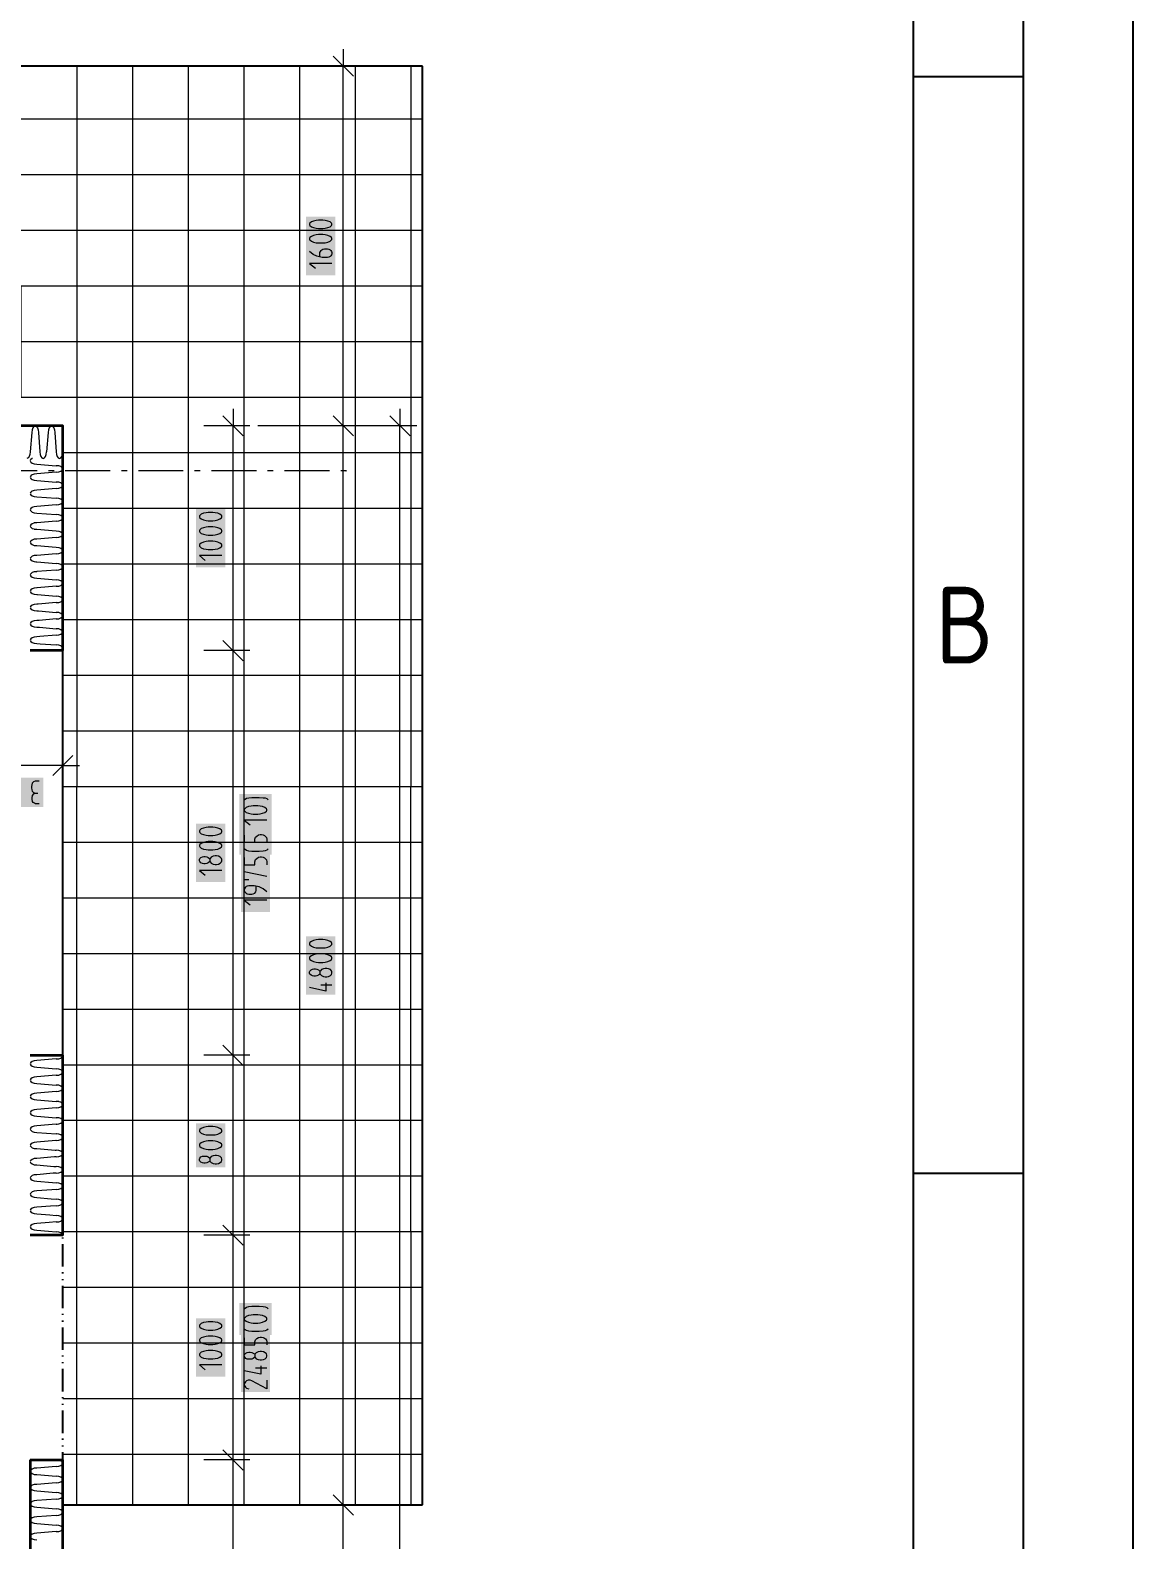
# Model space of a CAD drawing. Header units: millimetres. Extents: x 0 to 594, y 0 to 420.
# Drawn here: x 543.7 to 594, y 293.3 to 362.1 of the extents above; entities that cross this region are included whole.
import ezdxf

# ---------------------------------------------------------------- set-up
doc = ezdxf.new("R2010")
doc.units = ezdxf.units.MM
doc.header["$LTSCALE"] = 8
for name, color, linetype in [('035', 5, 'Continuous'), ('07', 7, 'Continuous'), ('PDF_Koty delkove', 7, 'Continuous'), ('PDF_Obecne 0.25', 7, 'Continuous'), ('PDF_Osy hlavni', 7, 'Continuous'), ('PDF_Srafy', 7, 'Continuous'), ('PDF_Steny obvodove nosne', 7, 'Continuous'), ('PDF_Steny sendvic', 7, 'Continuous'), ('PDF_Zatepleni', 7, 'Continuous')]:
    doc.layers.add(name, color=color, linetype=linetype)
doc.styles.add('ISO Proportional', font='isocp.shx')

# ---------------------------------------------------------------- blocks, each defined once
blk = doc.blocks.new('IEC_border_a2')
at = {"layer": '035'}
for p, q in [((584, 10), (584, 410)), ((588.983, 360), (584, 360)), ((588.983, 310), (584, 310))]:
    blk.add_line(p, q, dxfattribs=at)
blk.add_lwpolyline([(0, 420), (594, 420), (594, 0), (0, 0)], close=True, dxfattribs=at)
at = {"layer": '07'}
blk.add_lwpolyline([(5, 415), (589, 415), (589, 5), (5, 5)], close=True, dxfattribs=at)
at = {"layer": '035', "style": 'ISO Proportional'}
blk.add_text('B', height=3.5, dxfattribs=at).set_placement((585, 333.254))

msp = doc.modelspace()

# ---------------------------------------------------------------- hatches: boundary and pattern name
at = {"layer": 'PDF_Zatepleni', "transparency": 33554559}
msp.add_hatch(color=256, dxfattribs=at).paths.add_polyline_path([(544.922, 311.779), (544.899, 311.802), (544.922, 311.825), (544.932, 311.816), (544.929, 311.786), (544.945, 311.802), (544.932, 311.816), (544.929, 311.786)])

# ---------------------------------------------------------------- linework, layer by layer
at = {"layer": 'PDF_Koty delkove', "lineweight": 18}
for points in [[(558.004, 361.256), (558.004, 360.488), (554.11, 360.488)], [(558.466, 360.026), (557.543, 360.949)], [(558.773, 360.488), (558.004, 360.488), (557.236, 360.488)], [(558.004, 148.214), (558.004, 156.414), (558.004, 197.413), (558.004, 235.492), (558.004, 256.811), (558.004, 294.888), (558.004, 344.089), (558.004, 360.488)], [(557.081, 353.466), (556.876, 353.466), (556.774, 353.452), (556.655, 353.425), (556.552, 353.384), (556.483, 353.33), (556.467, 353.302), (556.467, 353.247), (556.483, 353.22), (556.552, 353.165), (556.655, 353.124), (556.774, 353.096), (556.876, 353.082), (557.081, 353.082), (557.183, 353.096), (557.303, 353.124), (557.406, 353.165), (557.475, 353.22)], [(557.475, 353.22), (557.492, 353.247), (557.492, 353.302), (557.475, 353.33), (557.406, 353.384), (557.303, 353.425), (557.183, 353.452), (557.081, 353.466)], [(557.492, 351.933), (557.475, 351.878), (557.44, 351.837), (557.406, 351.81), (557.355, 351.782), (557.286, 351.768), (557.047, 351.768), (556.808, 351.823), (556.637, 351.905), (556.467, 352.043)], [(556.945, 351.796), (556.945, 351.988), (556.962, 352.043), (556.996, 352.084), (557.031, 352.111), (557.081, 352.138), (557.15, 352.152), (557.286, 352.152), (557.355, 352.138), (557.406, 352.111), (557.44, 352.084), (557.475, 352.043), (557.492, 351.988), (557.492, 351.933)], [(557.492, 351.495), (556.467, 351.495), (556.74, 351.276)], [(552.982, 344.858), (552.982, 344.089), (551.65, 344.089)], [(560.592, 344.858), (560.592, 344.089), (558.439, 344.089)], [(553.443, 343.628), (552.521, 344.551)], [(558.466, 343.628), (557.543, 344.551)], [(561.053, 343.628), (560.131, 344.551)], [(553.751, 344.089), (552.982, 344.089), (552.213, 344.089)], [(552.982, 148.214), (552.982, 153.798), (552.982, 154.296), (552.982, 158.464), (552.982, 158.724), (552.982, 159.063), (552.982, 167.363), (552.982, 167.408), (552.982, 168.714), (552.982, 176.913), (552.982, 184.448), (552.982, 184.955), (552.982, 189.215), (552.982, 189.881), (552.982, 195.363), (552.982, 235.492), (552.982, 249.124), (552.982, 256.811), (552.982, 296.94), (552.982, 307.19), (552.982, 315.39), (552.982, 333.84), (552.982, 344.089)], [(558.004, 344.089), (557.646, 344.089), (554.11, 344.089)], [(558.773, 344.089), (558.004, 344.089), (557.236, 344.089)], [(561.361, 344.089), (560.592, 344.089), (559.823, 344.089)], [(560.592, 148.214), (560.592, 344.089)], [(552.059, 339.485), (551.854, 339.485), (551.752, 339.471), (551.632, 339.444), (551.53, 339.403), (551.461, 339.349), (551.445, 339.321), (551.445, 339.266), (551.461, 339.239), (551.53, 339.184), (551.632, 339.143), (551.752, 339.115), (551.854, 339.101), (552.059, 339.101), (552.161, 339.115), (552.281, 339.143), (552.383, 339.184), (552.452, 339.239), (552.47, 339.266), (552.47, 339.321), (552.452, 339.349), (552.383, 339.403)], [(552.383, 339.403), (552.281, 339.444), (552.161, 339.471), (552.059, 339.485)], [(552.47, 338.171), (551.445, 338.171), (551.717, 337.952)], [(552.982, 333.84), (552.623, 333.84), (551.65, 333.84)], [(553.751, 333.84), (552.982, 333.84), (552.213, 333.84)], [(553.443, 333.378), (552.521, 334.301)], [(545.681, 329.065), (544.758, 328.142)], [(545.22, 329.372), (545.22, 328.604), (545.22, 327.835)], [(545.22, 328.604), (541.427, 328.604), (538.053, 328.604), (499.608, 328.604), (496.84, 328.604), (455.328, 328.604), (452.56, 328.604), (412.176, 328.604), (410.023, 328.604)], [(545.22, 328.604), (545.988, 328.604)], [(544.144, 327.886), (543.953, 327.886), (543.885, 327.851), (543.83, 327.8), (543.802, 327.715), (543.789, 327.646), (543.789, 327.578), (543.802, 327.492), (543.83, 327.425), (543.885, 327.374), (543.98, 327.339)], [(544.144, 326.861), (543.98, 326.861), (543.925, 326.877), (543.871, 326.912), (543.843, 326.964), (543.816, 327.065), (543.816, 327.134), (543.843, 327.236), (543.898, 327.305), (543.98, 327.339), (544.089, 327.339)], [(553.495, 327.039), (553.528, 327.067), (553.597, 327.108), (553.699, 327.135), (553.836, 327.149), (554.177, 327.149), (554.348, 327.135)], [(554.348, 327.135), (554.451, 327.122), (554.52, 327.094), (554.587, 327.039)], [(552.059, 325.792), (551.854, 325.792), (551.752, 325.778), (551.632, 325.751), (551.53, 325.71), (551.461, 325.656), (551.445, 325.628), (551.445, 325.574), (551.461, 325.546), (551.53, 325.491), (551.632, 325.45), (551.752, 325.422), (551.854, 325.409), (552.059, 325.409), (552.161, 325.422), (552.281, 325.45), (552.383, 325.491), (552.452, 325.546), (552.47, 325.574), (552.47, 325.628)], [(552.47, 325.628), (552.452, 325.656), (552.383, 325.71), (552.281, 325.751), (552.161, 325.778), (552.059, 325.792)], [(554.52, 326.11), (553.495, 326.11), (553.767, 325.892)], [(553.495, 325.427), (553.495, 325.099), (553.972, 325.099), (553.972, 325.236), (554.007, 325.331), (554.058, 325.386), (554.143, 325.44), (554.211, 325.454), (554.28, 325.454), (554.348, 325.44), (554.416, 325.413), (554.467, 325.372), (554.502, 325.318), (554.52, 325.236), (554.52, 325.099)], [(551.922, 324.232), (551.905, 324.204), (551.854, 324.163), (551.786, 324.136), (551.717, 324.122), (551.649, 324.122), (551.581, 324.136), (551.512, 324.163), (551.461, 324.218), (551.445, 324.26), (551.445, 324.314), (551.461, 324.355), (551.512, 324.41)], [(551.512, 324.41), (551.581, 324.437), (551.649, 324.451), (551.717, 324.451), (551.786, 324.437), (551.854, 324.41), (551.905, 324.369), (551.922, 324.342)], [(553.836, 324.688), (553.699, 324.702), (553.597, 324.73), (553.528, 324.771), (553.495, 324.798)], [(553.495, 324.405), (553.495, 324.077), (553.972, 324.077), (553.972, 324.214), (554.007, 324.309), (554.058, 324.364), (554.143, 324.418), (554.211, 324.432), (554.28, 324.432), (554.348, 324.418), (554.416, 324.391), (554.467, 324.35), (554.502, 324.296), (554.52, 324.214), (554.52, 324.077)], [(554.587, 324.798), (554.52, 324.743), (554.451, 324.716), (554.348, 324.702), (554.177, 324.688), (553.836, 324.688)], [(552.47, 323.821), (551.445, 323.821), (551.717, 323.602)], [(553.699, 323.393), (553.495, 323.393), (553.495, 323.776), (554.52, 323.558)], [(554.52, 322.847), (554.348, 322.984), (554.177, 323.066), (553.938, 323.12), (553.699, 323.12), (553.631, 323.106), (553.58, 323.079), (553.546, 323.052), (553.511, 323.011), (553.495, 322.956), (553.495, 322.902), (553.511, 322.847), (553.546, 322.806), (553.58, 322.779), (553.631, 322.751), (553.699, 322.737), (553.836, 322.737), (553.904, 322.751), (553.972, 322.779), (554.023, 322.847), (554.041, 322.902), (554.041, 323.093)], [(554.52, 322.464), (553.495, 322.464), (553.767, 322.246)], [(557.081, 320.009), (556.876, 320.009), (556.774, 319.995), (556.655, 319.968), (556.552, 319.927), (556.483, 319.873), (556.467, 319.845), (556.467, 319.791), (556.483, 319.763), (556.552, 319.708), (556.655, 319.667), (556.774, 319.639), (556.876, 319.625), (557.081, 319.625)], [(557.081, 319.625), (557.183, 319.639), (557.303, 319.667), (557.406, 319.708), (557.475, 319.763), (557.492, 319.791), (557.492, 319.845), (557.475, 319.873), (557.406, 319.927), (557.303, 319.968), (557.183, 319.995), (557.081, 320.009)], [(556.945, 319.106), (556.927, 319.078), (556.876, 319.037), (556.808, 319.01), (556.74, 318.996), (556.671, 318.996), (556.603, 319.01), (556.535, 319.037), (556.483, 319.092), (556.467, 319.133), (556.467, 319.188), (556.483, 319.229), (556.535, 319.284), (556.603, 319.311), (556.671, 319.325), (556.74, 319.325), (556.808, 319.311), (556.876, 319.284), (556.927, 319.243), (556.945, 319.216)], [(557.218, 318.695), (557.218, 318.311), (556.467, 318.476)], [(557.098, 319.338), (557.013, 319.298), (556.962, 319.243), (556.945, 319.216), (556.945, 319.106), (556.962, 319.078), (557.013, 319.023), (557.098, 318.982), (557.183, 318.968), (557.252, 318.968), (557.337, 318.982), (557.423, 319.023), (557.475, 319.078), (557.492, 319.133), (557.492, 319.188), (557.475, 319.243), (557.423, 319.298), (557.337, 319.338), (557.252, 319.352)], [(557.252, 319.352), (557.183, 319.352), (557.098, 319.338)], [(557.492, 318.586), (556.979, 318.586)], [(552.982, 315.39), (552.623, 315.39), (551.65, 315.39)], [(553.751, 315.39), (552.982, 315.39), (552.213, 315.39)], [(553.443, 314.928), (552.521, 315.851)], [(552.059, 312.139), (551.854, 312.139), (551.752, 312.125), (551.632, 312.098), (551.53, 312.057), (551.461, 312.002), (551.445, 311.974), (551.445, 311.92), (551.461, 311.892)], [(551.461, 311.892), (551.53, 311.838), (551.632, 311.797), (551.752, 311.769), (551.854, 311.755), (552.059, 311.755), (552.161, 311.769), (552.281, 311.797), (552.383, 311.838), (552.452, 311.892), (552.47, 311.92), (552.47, 311.974), (552.452, 312.002), (552.383, 312.057), (552.281, 312.098), (552.161, 312.125), (552.059, 312.139)], [(551.905, 310.551), (551.854, 310.51), (551.786, 310.483), (551.717, 310.469), (551.649, 310.469), (551.581, 310.483), (551.512, 310.51), (551.461, 310.565), (551.445, 310.606), (551.445, 310.66), (551.461, 310.701), (551.512, 310.756), (551.581, 310.784), (551.649, 310.797), (551.717, 310.797), (551.786, 310.784), (551.854, 310.756), (551.905, 310.715), (551.922, 310.688)], [(551.922, 310.578), (551.905, 310.551)], [(552.982, 307.19), (552.623, 307.19), (551.65, 307.19)], [(553.751, 307.19), (552.982, 307.19), (552.213, 307.19)], [(553.443, 306.729), (552.521, 307.651)], [(553.495, 303.833), (553.528, 303.861), (553.597, 303.902), (553.699, 303.929), (553.836, 303.943), (554.177, 303.943), (554.348, 303.929), (554.451, 303.916), (554.52, 303.888), (554.587, 303.833)], [(554.108, 303.56), (553.904, 303.56), (553.802, 303.546), (553.682, 303.519), (553.58, 303.478), (553.511, 303.424), (553.495, 303.396), (553.495, 303.342), (553.511, 303.314), (553.58, 303.26), (553.682, 303.219), (553.802, 303.191), (553.904, 303.177), (554.108, 303.177), (554.211, 303.191), (554.331, 303.219), (554.433, 303.26), (554.502, 303.314), (554.52, 303.342), (554.52, 303.396), (554.502, 303.424), (554.433, 303.478), (554.331, 303.519), (554.211, 303.546), (554.108, 303.56)], [(552.059, 303.242), (551.854, 303.242), (551.752, 303.228), (551.632, 303.201), (551.53, 303.16), (551.461, 303.106), (551.445, 303.078)], [(551.445, 303.078), (551.445, 303.024), (551.461, 302.996), (551.53, 302.942), (551.632, 302.901), (551.752, 302.873), (551.854, 302.859), (552.059, 302.859), (552.161, 302.873), (552.281, 302.901), (552.383, 302.942), (552.452, 302.996), (552.47, 303.024), (552.47, 303.078), (552.452, 303.106), (552.383, 303.16), (552.281, 303.201), (552.161, 303.228), (552.059, 303.242)], [(554.587, 302.904), (554.52, 302.849), (554.451, 302.822), (554.348, 302.808), (554.177, 302.794), (553.836, 302.794), (553.699, 302.808), (553.597, 302.836), (553.528, 302.877), (553.495, 302.904)], [(553.495, 302.511), (553.495, 302.183), (553.972, 302.183), (553.972, 302.32), (554.007, 302.415), (554.058, 302.47), (554.143, 302.524), (554.211, 302.538), (554.28, 302.538), (554.348, 302.524), (554.416, 302.497), (554.467, 302.456), (554.502, 302.402), (554.52, 302.32), (554.52, 302.183)], [(551.53, 301.846), (551.461, 301.792), (551.445, 301.764), (551.445, 301.71), (551.461, 301.682), (551.53, 301.628), (551.632, 301.587), (551.752, 301.559), (551.854, 301.545), (552.059, 301.545), (552.161, 301.559), (552.281, 301.587), (552.383, 301.628), (552.452, 301.682), (552.47, 301.71), (552.47, 301.764), (552.452, 301.792), (552.383, 301.846), (552.281, 301.887), (552.161, 301.914), (552.059, 301.928)], [(552.059, 301.928), (551.854, 301.928), (551.752, 301.914), (551.632, 301.887), (551.53, 301.846)], [(553.972, 301.636), (553.955, 301.609), (553.904, 301.568), (553.836, 301.541), (553.767, 301.527), (553.699, 301.527), (553.631, 301.541), (553.562, 301.568), (553.511, 301.623), (553.495, 301.664), (553.495, 301.718), (553.511, 301.759), (553.562, 301.814), (553.631, 301.841), (553.699, 301.855), (553.767, 301.855), (553.836, 301.841), (553.904, 301.814), (553.955, 301.773), (553.972, 301.746)], [(554.28, 301.882), (554.211, 301.882), (554.126, 301.868), (554.041, 301.828), (553.99, 301.773), (553.972, 301.746), (553.972, 301.636), (553.99, 301.609), (554.041, 301.554), (554.126, 301.513), (554.211, 301.499), (554.28, 301.499), (554.365, 301.513), (554.451, 301.554), (554.502, 301.609), (554.52, 301.664), (554.52, 301.718)], [(554.52, 301.718), (554.502, 301.773), (554.451, 301.828), (554.365, 301.868), (554.28, 301.882)], [(552.47, 301.271), (551.445, 301.271), (551.717, 301.053)], [(554.246, 301.226), (554.246, 300.843), (553.495, 301.008)], [(554.52, 301.117), (554.007, 301.117)], [(554.52, 300.57), (554.52, 300.187), (553.836, 300.543), (553.767, 300.57), (553.665, 300.57), (553.597, 300.543), (553.546, 300.502), (553.511, 300.461), (553.495, 300.406), (553.495, 300.352), (553.511, 300.297), (553.546, 300.256), (553.597, 300.215), (553.699, 300.187)], [(553.443, 296.479), (552.521, 297.401)], [(552.982, 296.94), (552.623, 296.94), (551.65, 296.94)], [(553.751, 296.94), (552.982, 296.94), (552.213, 296.94)], [(558.466, 294.426), (557.543, 295.349)], [(558.004, 294.888), (557.646, 294.888), (554.11, 294.888)], [(558.773, 294.888), (558.004, 294.888), (557.236, 294.888)]]:
    msp.add_lwpolyline(points, dxfattribs=at)
for points in [[(557.081, 352.809), (556.876, 352.809), (556.774, 352.795), (556.655, 352.768), (556.552, 352.727), (556.483, 352.673), (556.467, 352.645), (556.467, 352.59), (556.483, 352.563), (556.552, 352.508), (556.655, 352.467), (556.774, 352.439), (556.876, 352.425), (557.081, 352.425), (557.183, 352.439), (557.303, 352.467), (557.406, 352.508), (557.475, 352.563), (557.492, 352.59), (557.492, 352.645), (557.475, 352.673), (557.406, 352.727), (557.303, 352.768), (557.183, 352.795)], [(552.059, 340.142), (551.854, 340.142), (551.752, 340.128), (551.632, 340.101), (551.53, 340.06), (551.461, 340.006), (551.445, 339.978), (551.445, 339.923), (551.461, 339.896), (551.53, 339.841), (551.632, 339.8), (551.752, 339.772), (551.854, 339.758), (552.059, 339.758), (552.161, 339.772), (552.281, 339.8), (552.383, 339.841), (552.452, 339.896), (552.47, 339.923), (552.47, 339.978), (552.452, 340.006), (552.383, 340.06), (552.281, 340.101), (552.161, 340.128)], [(552.059, 338.828), (551.854, 338.828), (551.752, 338.814), (551.632, 338.787), (551.53, 338.746), (551.461, 338.692), (551.445, 338.664), (551.445, 338.609), (551.461, 338.581), (551.53, 338.527), (551.632, 338.486), (551.752, 338.458), (551.854, 338.444), (552.059, 338.444), (552.161, 338.458), (552.281, 338.486), (552.383, 338.527), (552.452, 338.581), (552.47, 338.609), (552.47, 338.664), (552.452, 338.692), (552.383, 338.746), (552.281, 338.787), (552.161, 338.814)], [(554.108, 326.766), (553.904, 326.766), (553.802, 326.752), (553.682, 326.725), (553.58, 326.684), (553.511, 326.63), (553.495, 326.602), (553.495, 326.548), (553.511, 326.52), (553.58, 326.466), (553.682, 326.425), (553.802, 326.397), (553.904, 326.383), (554.108, 326.383), (554.211, 326.397), (554.331, 326.425), (554.433, 326.466), (554.502, 326.52), (554.52, 326.548), (554.52, 326.602), (554.502, 326.63), (554.433, 326.684), (554.331, 326.725), (554.211, 326.752)], [(552.059, 325.135), (551.854, 325.135), (551.752, 325.121), (551.632, 325.094), (551.53, 325.053), (551.461, 324.999), (551.445, 324.971), (551.445, 324.917), (551.461, 324.889), (551.53, 324.834), (551.632, 324.793), (551.752, 324.765), (551.854, 324.751), (552.059, 324.751), (552.161, 324.765), (552.281, 324.793), (552.383, 324.834), (552.452, 324.889), (552.47, 324.917), (552.47, 324.971), (552.452, 324.999), (552.383, 325.053), (552.281, 325.094), (552.161, 325.121)], [(552.23, 324.478), (552.161, 324.478), (552.076, 324.464), (551.991, 324.424), (551.94, 324.369), (551.922, 324.342), (551.922, 324.232), (551.94, 324.204), (551.991, 324.149), (552.076, 324.108), (552.161, 324.094), (552.23, 324.094), (552.315, 324.108), (552.401, 324.149), (552.452, 324.204), (552.47, 324.26), (552.47, 324.314), (552.452, 324.369), (552.401, 324.424), (552.315, 324.464)], [(557.081, 320.666), (556.876, 320.666), (556.774, 320.652), (556.655, 320.625), (556.552, 320.584), (556.483, 320.53), (556.467, 320.502), (556.467, 320.448), (556.483, 320.42), (556.552, 320.365), (556.655, 320.324), (556.774, 320.296), (556.876, 320.282), (557.081, 320.282), (557.183, 320.296), (557.303, 320.324), (557.406, 320.365), (557.475, 320.42), (557.492, 320.448), (557.492, 320.502), (557.475, 320.53), (557.406, 320.584), (557.303, 320.625), (557.183, 320.652)], [(552.059, 311.482), (551.854, 311.482), (551.752, 311.468), (551.632, 311.441), (551.53, 311.4), (551.461, 311.345), (551.445, 311.317), (551.445, 311.263), (551.461, 311.235), (551.53, 311.181), (551.632, 311.14), (551.752, 311.112), (551.854, 311.098), (552.059, 311.098), (552.161, 311.112), (552.281, 311.14), (552.383, 311.181), (552.452, 311.235), (552.47, 311.263), (552.47, 311.317), (552.452, 311.345), (552.383, 311.4), (552.281, 311.441), (552.161, 311.468)], [(552.23, 310.825), (552.161, 310.825), (552.076, 310.811), (551.991, 310.77), (551.94, 310.715), (551.922, 310.688), (551.922, 310.578), (551.94, 310.551), (551.991, 310.496), (552.076, 310.455), (552.161, 310.441), (552.23, 310.441), (552.315, 310.455), (552.401, 310.496), (552.452, 310.551), (552.47, 310.606), (552.47, 310.66), (552.452, 310.715), (552.401, 310.77), (552.315, 310.811)], [(552.059, 302.585), (551.854, 302.585), (551.752, 302.571), (551.632, 302.544), (551.53, 302.503), (551.461, 302.449), (551.445, 302.421), (551.445, 302.367), (551.461, 302.339), (551.53, 302.285), (551.632, 302.244), (551.752, 302.216), (551.854, 302.202), (552.059, 302.202), (552.161, 302.216), (552.281, 302.244), (552.383, 302.285), (552.452, 302.339), (552.47, 302.367), (552.47, 302.421), (552.452, 302.449), (552.383, 302.503), (552.281, 302.544), (552.161, 302.571)]]:
    msp.add_lwpolyline(points, close=True, dxfattribs=at)
at = {"layer": 'PDF_Koty delkove', "color": 7, "lineweight": 18, "true_color": 0xffffff, "transparency": 33554559}
for points in [[(557.646, 350.958), (557.646, 353.619), (556.313, 350.958), (556.313, 353.619)], [(552.623, 337.634), (552.623, 340.295), (551.291, 337.634), (551.291, 340.295)], [(544.326, 328.04), (542.321, 328.04), (544.326, 326.707), (542.321, 326.707)], [(554.742, 324.534), (554.742, 327.302), (553.272, 324.534), (553.272, 327.302)], [(552.623, 323.284), (552.623, 325.946), (551.291, 323.284), (551.291, 325.946)], [(554.673, 321.927), (554.673, 324.586), (553.341, 321.927), (553.341, 324.586)], [(557.646, 318.158), (557.646, 320.82), (556.313, 318.158), (556.313, 320.82)], [(552.623, 310.287), (552.623, 312.292), (551.291, 310.287), (551.291, 312.292)], [(554.742, 302.641), (554.742, 304.096), (553.272, 302.641), (553.272, 304.096)], [(552.623, 300.734), (552.623, 303.396), (551.291, 300.734), (551.291, 303.396)], [(554.673, 300.034), (554.673, 302.692), (553.341, 300.034), (553.341, 302.692)]]:
    msp.add_solid(points, dxfattribs=at)
at = {"layer": 'PDF_Obecne 0.25', "lineweight": 25}
for points in [[(561.619, 360.488), (509.345, 360.488)], [(561.619, 294.888), (561.619, 360.488)], [(545.22, 294.888), (561.619, 294.888)]]:
    msp.add_lwpolyline(points, dxfattribs=at)
at = {"layer": 'PDF_Osy hlavni', "lineweight": 18}
for points in [[(544.052, 342.039), (542.002, 342.039)], [(544.821, 342.039), (544.564, 342.039)], [(547.383, 342.039), (545.333, 342.039)], [(548.152, 342.039), (547.896, 342.039)], [(550.714, 342.039), (548.664, 342.039)], [(551.483, 342.039), (551.227, 342.039)], [(554.045, 342.039), (551.995, 342.039)], [(554.814, 342.039), (554.558, 342.039)], [(557.377, 342.039), (555.327, 342.039)], [(558.133, 342.039), (557.889, 342.039)]]:
    msp.add_lwpolyline(points, dxfattribs=at)
at = {"layer": 'PDF_Osy hlavni', "lineweight": 18, "transparency": 33554559}
msp.add_solid([(558.179, 342.039), (558.133, 341.993), (558.133, 342.086), (558.087, 342.039)], dxfattribs=at)
at = {"layer": 'PDF_Srafy', "lineweight": 9}
for points in [[(561.619, 358.07), (561.082, 358.07), (556.008, 358.07), (550.935, 358.07), (545.861, 358.07), (540.788, 358.07), (535.714, 358.07), (535.714, 360.489)], [(545.861, 360.488), (545.861, 358.07), (545.861, 352.996), (545.861, 347.923)], [(548.398, 360.488), (548.398, 355.533), (548.398, 350.46), (548.398, 345.386)], [(550.935, 360.488), (550.935, 358.07), (550.935, 352.996), (550.935, 347.923), (550.935, 342.85), (550.935, 337.776)], [(553.471, 360.488), (553.471, 355.533), (553.471, 350.46), (553.471, 345.386), (553.471, 340.313), (553.471, 335.239)], [(556.008, 360.488), (556.008, 358.07), (556.008, 352.996), (556.008, 347.923), (556.008, 342.85), (556.008, 337.776), (556.008, 332.703)], [(558.545, 360.488), (558.545, 355.533), (558.545, 350.46), (558.545, 345.386), (558.545, 340.313), (558.545, 335.239), (558.545, 330.166)], [(561.082, 360.488), (561.082, 358.07), (561.082, 352.996), (561.082, 347.923), (561.082, 342.85), (561.082, 337.776), (561.082, 332.703), (561.082, 327.629)], [(561.619, 355.533), (558.545, 355.533), (553.471, 355.533), (548.398, 355.533), (543.325, 355.533), (538.251, 355.533)], [(561.619, 352.996), (561.082, 352.996), (556.008, 352.996), (550.935, 352.996), (545.861, 352.996), (540.788, 352.996), (535.714, 352.996), (530.641, 352.996), (525.568, 352.996), (520.494, 352.996), (515.421, 352.996), (510.347, 352.996), (509.345, 352.996)], [(561.619, 350.46), (558.545, 350.46), (553.471, 350.46), (548.398, 350.46), (543.325, 350.46), (538.251, 350.46)], [(561.619, 345.386), (558.545, 345.386), (553.471, 345.386), (548.398, 345.386), (543.325, 345.386), (543.325, 350.46)], [(561.619, 347.923), (561.082, 347.923), (556.008, 347.923), (550.935, 347.923), (545.861, 347.923), (540.788, 347.923)], [(545.861, 347.923), (545.861, 342.85), (545.861, 337.776), (545.861, 332.703), (545.861, 327.629)], [(548.398, 345.386), (548.398, 340.313), (548.398, 335.239), (548.398, 330.166), (548.398, 325.093), (548.398, 320.019), (548.398, 314.946), (548.398, 309.872), (548.398, 304.799), (548.398, 299.725), (548.398, 294.888)], [(561.619, 342.85), (561.082, 342.85), (556.008, 342.85), (550.935, 342.85), (545.861, 342.85), (545.22, 342.85)], [(561.619, 340.313), (558.545, 340.313), (553.471, 340.313), (548.398, 340.313), (545.22, 340.313)], [(550.935, 337.776), (545.861, 337.776), (545.22, 337.776)], [(561.619, 337.776), (561.082, 337.776), (556.008, 337.776), (550.935, 337.776)], [(550.935, 337.776), (550.935, 332.703), (550.935, 327.629), (550.935, 322.556)], [(553.471, 335.239), (548.398, 335.239), (545.22, 335.239)], [(561.619, 335.239), (558.545, 335.239), (553.471, 335.239), (553.471, 330.166), (553.471, 325.093), (553.471, 320.019), (553.471, 314.946), (553.471, 309.872), (553.471, 304.799), (553.471, 299.725), (553.471, 294.888)], [(556.008, 332.703), (550.935, 332.703), (545.861, 332.703), (545.22, 332.703)], [(561.619, 332.703), (561.082, 332.703), (556.008, 332.703), (556.008, 327.629), (556.008, 322.556), (556.008, 317.482)], [(558.545, 330.166), (553.471, 330.166), (548.398, 330.166), (545.22, 330.166)], [(561.619, 330.166), (558.545, 330.166), (558.545, 325.093), (558.545, 320.019), (558.545, 314.946)], [(545.861, 294.888), (545.861, 297.189), (545.861, 302.262), (545.861, 307.335), (545.861, 312.409), (545.861, 317.482), (545.861, 322.556), (545.861, 327.629), (545.22, 327.629)], [(561.619, 327.629), (561.082, 327.629), (556.008, 327.629), (550.935, 327.629), (545.861, 327.629)], [(561.619, 307.335), (561.082, 307.335), (561.082, 312.409), (561.082, 317.482), (561.082, 322.556), (561.082, 327.629)], [(561.619, 325.093), (558.545, 325.093), (553.471, 325.093), (548.398, 325.093), (545.22, 325.093)], [(550.935, 322.556), (545.861, 322.556), (545.22, 322.556)], [(561.619, 322.556), (561.082, 322.556), (556.008, 322.556), (550.935, 322.556)], [(550.935, 322.556), (550.935, 317.482), (550.935, 312.409), (550.935, 307.335), (550.935, 302.262), (550.935, 297.189), (550.935, 294.888)], [(553.471, 320.019), (548.398, 320.019), (545.22, 320.019)], [(561.619, 320.019), (558.545, 320.019), (553.471, 320.019)], [(556.008, 317.482), (550.935, 317.482), (545.861, 317.482), (545.22, 317.482)], [(561.619, 317.482), (561.082, 317.482), (556.008, 317.482), (556.008, 312.409), (556.008, 307.335), (556.008, 302.262), (556.008, 297.189), (556.008, 294.888)], [(558.545, 314.946), (553.471, 314.946), (548.398, 314.946), (545.22, 314.946)], [(561.619, 314.946), (558.545, 314.946)], [(558.545, 314.946), (558.545, 309.872), (558.545, 304.799), (558.545, 299.725), (558.545, 294.888)], [(561.619, 312.409), (561.082, 312.409), (556.008, 312.409), (550.935, 312.409), (545.861, 312.409), (545.22, 312.409)], [(558.545, 309.872), (553.471, 309.872), (548.398, 309.872), (545.22, 309.872)], [(561.619, 309.872), (558.545, 309.872)], [(545.861, 307.335), (545.22, 307.335)], [(561.082, 307.335), (556.008, 307.335), (550.935, 307.335), (545.861, 307.335)], [(561.082, 307.335), (561.082, 302.262), (561.082, 297.189), (561.082, 294.888)], [(548.398, 304.799), (545.22, 304.799)], [(561.619, 304.799), (558.545, 304.799), (553.471, 304.799), (548.398, 304.799)], [(550.935, 302.262), (545.861, 302.262), (545.22, 302.262)], [(561.619, 302.262), (561.082, 302.262), (556.008, 302.262), (550.935, 302.262)], [(553.471, 299.725), (548.398, 299.725), (545.22, 299.725)], [(561.619, 299.725), (558.545, 299.725), (553.471, 299.725)], [(556.008, 297.189), (550.935, 297.189), (545.861, 297.189), (545.22, 297.189)], [(561.619, 297.189), (561.082, 297.189), (556.008, 297.189)]]:
    msp.add_lwpolyline(points, dxfattribs=at)
at = {"layer": 'PDF_Steny obvodove nosne', "lineweight": 25}
msp.add_lwpolyline([(545.22, 315.39), (545.22, 333.84)], dxfattribs=at)
at = {"layer": 'PDF_Steny sendvic', "lineweight": 25}
for points in [[(545.22, 307.034), (545.22, 307.085)], [(545.22, 305.752), (545.22, 306.777)], [(545.22, 305.445), (545.22, 305.496)], [(545.22, 305.137), (545.22, 305.189)], [(545.22, 303.856), (545.22, 304.881)], [(545.22, 303.549), (545.22, 303.6)], [(545.22, 303.241), (545.22, 303.292)], [(545.22, 301.96), (545.22, 302.985)], [(545.22, 301.652), (545.22, 301.704)], [(545.22, 301.345), (545.22, 301.396)], [(545.22, 300.064), (545.22, 301.089)], [(545.22, 299.756), (545.22, 299.807)], [(545.22, 299.449), (545.22, 299.5)], [(545.22, 298.167), (545.22, 299.192)], [(545.22, 297.86), (545.22, 297.911)], [(545.22, 297.552), (545.22, 297.604)], [(545.22, 296.94), (545.22, 297.296)]]:
    msp.add_lwpolyline(points, dxfattribs=at)
at = {"layer": 'PDF_Steny sendvic', "lineweight": 25, "transparency": 33554559}
for points in [[(545.22, 307.126), (545.156, 307.19), (545.284, 307.19), (545.22, 307.254)], [(545.22, 296.876), (545.156, 296.94), (545.284, 296.94), (545.22, 297.004)]]:
    msp.add_solid(points, dxfattribs=at)
at = {"layer": 'PDF_Zatepleni', "lineweight": 35}
for points in [[(545.22, 333.84), (545.22, 342.603), (545.22, 344.089), (541.478, 344.089)], [(545.22, 333.84), (543.733, 333.84)], [(543.733, 315.39), (545.22, 315.39)], [(545.22, 307.19), (545.22, 315.39)], [(545.22, 307.19), (543.733, 307.19)], [(543.733, 296.94), (543.733, 260.553), (543.733, 258.298), (542.913, 258.298), (542.913, 256.811), (544.4, 256.811), (545.22, 256.811), (545.22, 258.298), (545.22, 296.94)], [(543.733, 296.94), (545.22, 296.94)]]:
    msp.add_lwpolyline(points, dxfattribs=at)
at = {"layer": 'PDF_Zatepleni', "lineweight": 9}
for points in [[(543.941, 344.089), (543.899, 344.068), (543.851, 344.003), (543.818, 343.906), (543.807, 343.792), (543.733, 342.9), (543.722, 342.787), (543.69, 342.69), (543.642, 342.626), (543.585, 342.603)], [(543.807, 343.792), (543.807, 343.792)], [(543.972, 344.089), (544.013, 344.068), (544.062, 344.003), (544.094, 343.906), (544.106, 343.792), (544.179, 342.9), (544.191, 342.787), (544.223, 342.69), (544.271, 342.626), (544.328, 342.603)], [(544.55, 343.792), (544.477, 342.9)], [(544.684, 344.089), (544.642, 344.068), (544.594, 344.003), (544.561, 343.906), (544.55, 343.792)], [(544.55, 343.792), (544.55, 343.792)], [(544.715, 344.089), (544.757, 344.068), (544.805, 344.003), (544.837, 343.906), (544.849, 343.792), (544.922, 342.9), (544.934, 342.787), (544.966, 342.69), (545.014, 342.626), (545.071, 342.603)], [(544.328, 342.603), (544.385, 342.626), (544.433, 342.69), (544.465, 342.787), (544.477, 342.9)], [(545.071, 342.603), (545.128, 342.626), (545.176, 342.69), (545.208, 342.787), (545.22, 342.9)], [(543.833, 342.603), (543.819, 342.599), (543.755, 342.55), (543.738, 342.518), (543.734, 342.509)], [(543.734, 342.477), (543.741, 342.463), (543.755, 342.436), (543.819, 342.387), (543.916, 342.355), (544.031, 342.344)], [(544.031, 342.344), (544.922, 342.27)], [(544.031, 342.344), (544.031, 342.344)], [(545.22, 342.121), (545.197, 342.178), (545.133, 342.227), (545.036, 342.259), (544.922, 342.27)], [(544.922, 341.973), (545.036, 341.984), (545.133, 342.016), (545.197, 342.065), (545.22, 342.121)], [(544.031, 341.899), (543.916, 341.888), (543.819, 341.855), (543.776, 341.823), (543.755, 341.807), (543.734, 341.765)], [(543.734, 341.734), (543.755, 341.693), (543.784, 341.671), (543.819, 341.644), (543.916, 341.612), (544.031, 341.601)], [(544.922, 341.973), (544.031, 341.899)], [(544.031, 341.601), (544.922, 341.527)], [(544.031, 341.601), (544.031, 341.601)], [(545.22, 341.378), (545.197, 341.435), (545.133, 341.483), (545.036, 341.516), (544.922, 341.527)], [(544.031, 341.156), (543.916, 341.145), (543.819, 341.112), (543.815, 341.109), (543.755, 341.064), (543.734, 341.022)], [(543.734, 340.991), (543.755, 340.95), (543.819, 340.901), (543.826, 340.899), (543.916, 340.869), (544.031, 340.857)], [(544.922, 341.23), (544.031, 341.156)], [(544.031, 340.857), (544.922, 340.784)], [(544.031, 340.857), (544.031, 340.857)], [(544.922, 341.23), (545.036, 341.241), (545.133, 341.273), (545.197, 341.321), (545.22, 341.378)], [(545.22, 340.635), (545.197, 340.692), (545.133, 340.74), (545.036, 340.773), (544.922, 340.784)], [(544.031, 340.413), (543.916, 340.402), (543.855, 340.381), (543.819, 340.369), (543.755, 340.321), (543.734, 340.279)], [(543.734, 340.248), (543.755, 340.206), (543.819, 340.158), (543.868, 340.142), (543.916, 340.126), (544.031, 340.114)], [(544.922, 340.487), (544.031, 340.413)], [(544.031, 340.114), (544.922, 340.041)], [(544.031, 340.114), (544.031, 340.114)], [(544.922, 340.487), (545.036, 340.498), (545.133, 340.53), (545.197, 340.578), (545.22, 340.635)], [(545.22, 339.892), (545.197, 339.949), (545.133, 339.997), (545.036, 340.029), (544.922, 340.041)], [(544.031, 339.67), (543.916, 339.659), (543.895, 339.651), (543.819, 339.626), (543.755, 339.578), (543.734, 339.536)], [(543.734, 339.505), (543.755, 339.463), (543.819, 339.415), (543.909, 339.385), (543.916, 339.383), (544.031, 339.371), (544.922, 339.298), (545.036, 339.286), (545.133, 339.254), (545.197, 339.206), (545.22, 339.149)], [(544.922, 339.743), (544.031, 339.67)], [(544.031, 339.371), (544.031, 339.371)], [(544.922, 339.743), (545.036, 339.755), (545.133, 339.787), (545.197, 339.835), (545.22, 339.892)], [(544.031, 338.927), (543.935, 338.917), (543.916, 338.915), (543.819, 338.883), (543.755, 338.835), (543.734, 338.793)], [(543.734, 338.762), (543.755, 338.72), (543.819, 338.672), (543.916, 338.639), (543.95, 338.636), (544.031, 338.628), (544.922, 338.554), (545.036, 338.543), (545.133, 338.511), (545.197, 338.463), (545.22, 338.406)], [(544.922, 339), (544.031, 338.927)], [(544.922, 339), (545.036, 339.012), (545.133, 339.044), (545.197, 339.092), (545.22, 339.149)], [(544.031, 338.184), (543.975, 338.178), (543.916, 338.172), (543.819, 338.14), (543.755, 338.091), (543.734, 338.05)], [(543.734, 338.019), (543.755, 337.977), (543.819, 337.929), (543.916, 337.896), (543.991, 337.889)], [(544.031, 338.628), (544.031, 338.628)], [(544.922, 338.257), (544.031, 338.184)], [(544.922, 338.257), (545.036, 338.269), (545.133, 338.301), (545.197, 338.349), (545.22, 338.406)], [(544.031, 337.441), (544.015, 337.439), (543.916, 337.429), (543.819, 337.397), (543.755, 337.348), (543.734, 337.307)], [(543.734, 337.276), (543.755, 337.234), (543.819, 337.186), (543.916, 337.153), (544.031, 337.142)], [(543.991, 337.889), (544.031, 337.885)], [(544.031, 337.885), (544.922, 337.811)], [(544.031, 337.885), (544.031, 337.885)], [(544.922, 337.514), (544.031, 337.441)], [(545.22, 337.663), (545.197, 337.72), (545.133, 337.768), (545.036, 337.8), (544.922, 337.811)], [(544.922, 337.514), (545.036, 337.525), (545.133, 337.558), (545.197, 337.606), (545.22, 337.663)], [(544.031, 336.697), (543.916, 336.686), (543.819, 336.654), (543.755, 336.605), (543.734, 336.564)], [(544.031, 337.142), (544.032, 337.142), (544.922, 337.068)], [(544.031, 337.142), (544.031, 337.142)], [(544.922, 336.771), (544.056, 336.699), (544.031, 336.697)], [(545.22, 336.92), (545.197, 336.976), (545.133, 337.025), (545.036, 337.057), (544.922, 337.068)], [(544.922, 336.771), (545.036, 336.782), (545.133, 336.815), (545.197, 336.863), (545.22, 336.92)], [(543.734, 336.532), (543.755, 336.491), (543.819, 336.442), (543.916, 336.41), (544.031, 336.399)], [(543.819, 335.911), (543.755, 335.862), (543.734, 335.821)], [(544.031, 335.954), (543.916, 335.943), (543.819, 335.911)], [(544.031, 336.399), (544.072, 336.395), (544.922, 336.325)], [(544.031, 336.399), (544.031, 336.399)], [(544.922, 336.028), (544.096, 335.96), (544.031, 335.954)], [(545.22, 336.177), (545.197, 336.233), (545.133, 336.282), (545.036, 336.314), (544.922, 336.325)], [(544.922, 336.028), (545.036, 336.039), (545.133, 336.071), (545.197, 336.12), (545.22, 336.176)], [(543.734, 335.789), (543.755, 335.748), (543.819, 335.699), (543.916, 335.667), (544.031, 335.656)], [(544.031, 335.211), (543.916, 335.2), (543.819, 335.167), (543.755, 335.119), (543.734, 335.077)], [(544.031, 335.656), (544.113, 335.649), (544.922, 335.582)], [(544.031, 335.656), (544.031, 335.656)], [(544.922, 335.285), (544.137, 335.22), (544.031, 335.211)], [(545.22, 335.433), (545.197, 335.49), (545.133, 335.538), (545.036, 335.571), (544.922, 335.582)], [(544.922, 335.285), (545.036, 335.296), (545.133, 335.328), (545.197, 335.376), (545.22, 335.433)], [(543.734, 335.046), (543.755, 335.005), (543.819, 334.956), (543.916, 334.924), (544.031, 334.912)], [(544.031, 334.912), (544.154, 334.902), (544.922, 334.839)], [(544.031, 334.912), (544.031, 334.912)], [(544.922, 334.542), (544.177, 334.48), (544.031, 334.468)], [(545.197, 334.747), (545.133, 334.795), (545.036, 334.828), (544.922, 334.839)], [(544.922, 334.542), (545.036, 334.553), (545.133, 334.585), (545.197, 334.633), (545.22, 334.69)], [(545.22, 334.69), (545.197, 334.747)], [(544.031, 334.468), (543.916, 334.457), (543.819, 334.424), (543.755, 334.376), (543.734, 334.334)], [(543.734, 334.303), (543.755, 334.262), (543.819, 334.213), (543.916, 334.181), (544.031, 334.169)], [(544.031, 334.169), (544.195, 334.156), (544.922, 334.096)], [(544.031, 334.169), (544.031, 334.169)], [(545.22, 333.947), (545.197, 334.004), (545.133, 334.052), (545.036, 334.084), (544.922, 334.096)], [(545.125, 333.84), (545.133, 333.842), (545.197, 333.89), (545.22, 333.947)], [(544.922, 315.221), (545.036, 315.232), (545.133, 315.264), (545.197, 315.312)], [(545.197, 315.312), (545.218, 315.364), (545.22, 315.369)], [(545.22, 315.369), (545.218, 315.373), (545.211, 315.39)], [(544.922, 315.221), (544.031, 315.147), (543.916, 315.136), (543.819, 315.103), (543.755, 315.055), (543.734, 315.013)], [(543.734, 314.982), (543.755, 314.94), (543.819, 314.892), (543.916, 314.86), (544.031, 314.848)], [(544.031, 314.848), (544.922, 314.775)], [(544.031, 314.848), (544.031, 314.848)], [(545.22, 314.626), (545.197, 314.683), (545.165, 314.707), (545.133, 314.731), (545.036, 314.763), (544.922, 314.775)], [(544.922, 314.477), (545.036, 314.489), (545.133, 314.521), (545.151, 314.535), (545.197, 314.569), (545.22, 314.626)], [(544.031, 314.404), (543.916, 314.393), (543.819, 314.36), (543.755, 314.312), (543.734, 314.27)], [(543.734, 314.239), (543.755, 314.197), (543.819, 314.149), (543.916, 314.117), (544.031, 314.105)], [(544.922, 314.477), (544.031, 314.404)], [(544.031, 314.105), (544.922, 314.032)], [(544.031, 314.105), (544.031, 314.105)], [(545.22, 313.883), (545.197, 313.94), (545.133, 313.988), (545.107, 313.996), (545.036, 314.02), (544.922, 314.032)], [(544.922, 313.734), (545.036, 313.746), (545.089, 313.763), (545.133, 313.778), (545.197, 313.826), (545.22, 313.883)], [(544.031, 313.661), (543.916, 313.649), (543.819, 313.617), (543.755, 313.569), (543.734, 313.527)], [(543.734, 313.496), (543.755, 313.454), (543.819, 313.406), (543.916, 313.373), (544.031, 313.362)], [(544.922, 313.734), (544.031, 313.661)], [(544.031, 313.362), (544.922, 313.288)], [(544.031, 313.362), (544.031, 313.362)], [(545.22, 313.14), (545.197, 313.197), (545.133, 313.245), (545.049, 313.273), (545.036, 313.277), (544.922, 313.288)], [(544.031, 312.918), (543.916, 312.906), (543.819, 312.874), (543.755, 312.825), (543.734, 312.784)], [(543.734, 312.753), (543.755, 312.711), (543.819, 312.663), (543.916, 312.63), (544.031, 312.619)], [(544.922, 312.991), (544.031, 312.918)], [(544.031, 312.619), (544.922, 312.545)], [(544.031, 312.619), (544.031, 312.619)], [(544.922, 312.991), (545.027, 313.002), (545.036, 313.003), (545.133, 313.035), (545.197, 313.083), (545.22, 313.14)], [(545.22, 312.397), (545.197, 312.454), (545.133, 312.502), (545.036, 312.534), (544.99, 312.539), (544.922, 312.545)], [(544.922, 312.248), (544.031, 312.175), (543.916, 312.163), (543.819, 312.131), (543.755, 312.082), (543.734, 312.041)], [(543.734, 312.01), (543.755, 311.968), (543.819, 311.92), (543.916, 311.887), (544.031, 311.876)], [(544.031, 311.876), (544.922, 311.802)], [(544.031, 311.876), (544.031, 311.876)], [(544.922, 312.248), (544.967, 312.253), (545.036, 312.259), (545.133, 312.292), (545.197, 312.34), (545.22, 312.397)], [(545.22, 311.654), (545.197, 311.71), (545.133, 311.759), (545.036, 311.791), (544.931, 311.801), (544.922, 311.802)], [(544.922, 311.505), (544.907, 311.504), (544.031, 311.431), (543.916, 311.42), (543.819, 311.388), (543.755, 311.339), (543.734, 311.298)], [(543.734, 311.266), (543.755, 311.225), (543.819, 311.176), (543.916, 311.144), (544.031, 311.133)], [(544.031, 311.133), (544.871, 311.063), (544.922, 311.059)], [(544.031, 311.133), (544.031, 311.133)], [(544.031, 311.133), (544.031, 311.133)], [(544.922, 311.505), (545.036, 311.516), (545.133, 311.549), (545.197, 311.597), (545.22, 311.654)], [(544.922, 310.762), (544.846, 310.756), (544.031, 310.688), (543.916, 310.677), (543.819, 310.645), (543.755, 310.596), (543.734, 310.555)], [(543.734, 310.523), (543.755, 310.482), (543.819, 310.433), (543.916, 310.401), (544.031, 310.39)], [(545.22, 310.91), (545.197, 310.967), (545.133, 311.016), (545.036, 311.048), (544.922, 311.059)], [(544.922, 310.762), (545.036, 310.773), (545.133, 310.805), (545.197, 310.854), (545.22, 310.91)], [(544.922, 310.019), (544.786, 310.007), (544.031, 309.945), (543.916, 309.934), (543.819, 309.901), (543.755, 309.853), (543.734, 309.811)], [(543.734, 309.78), (543.755, 309.739), (543.819, 309.69), (543.916, 309.658), (544.031, 309.646)], [(544.031, 310.39), (544.812, 310.325), (544.922, 310.316)], [(544.031, 310.39), (544.031, 310.39)], [(545.22, 310.167), (545.197, 310.224), (545.133, 310.272), (545.036, 310.305), (544.922, 310.316)], [(544.922, 310.019), (545.036, 310.03), (545.133, 310.062), (545.197, 310.11), (545.22, 310.167)], [(544.922, 309.276), (544.726, 309.259), (544.031, 309.202), (543.916, 309.191), (543.819, 309.158), (543.755, 309.11), (543.734, 309.068)], [(544.031, 309.646), (544.752, 309.587), (544.922, 309.573)], [(544.031, 309.646), (544.031, 309.646)], [(545.22, 309.424), (545.197, 309.481), (545.133, 309.529), (545.036, 309.562), (544.922, 309.573)], [(544.922, 309.276), (545.036, 309.287), (545.133, 309.319), (545.197, 309.367), (545.22, 309.424)], [(543.734, 309.037), (543.755, 308.996), (543.819, 308.947), (543.916, 308.915), (544.031, 308.903)], [(544.922, 308.532), (544.666, 308.511), (544.031, 308.459), (543.916, 308.448), (543.819, 308.415), (543.755, 308.367), (543.734, 308.325)], [(544.031, 308.903), (544.693, 308.849), (544.922, 308.83)], [(544.031, 308.903), (544.031, 308.903)], [(545.22, 308.681), (545.197, 308.738), (545.133, 308.786), (545.036, 308.818), (544.922, 308.83)], [(544.922, 308.532), (545.036, 308.544), (545.133, 308.576), (545.197, 308.624), (545.22, 308.681)], [(543.734, 308.294), (543.755, 308.252), (543.819, 308.204), (543.916, 308.172), (544.031, 308.16)], [(544.922, 307.789), (544.605, 307.763), (544.031, 307.716), (543.916, 307.704), (543.819, 307.672), (543.755, 307.624), (543.734, 307.582)], [(544.031, 308.16), (544.633, 308.11), (544.922, 308.087)], [(544.031, 308.16), (544.031, 308.16)], [(545.22, 307.938), (545.197, 307.995), (545.133, 308.043), (545.036, 308.075), (544.922, 308.087)], [(544.922, 307.789), (545.036, 307.801), (545.133, 307.833), (545.197, 307.881), (545.22, 307.938)], [(543.734, 307.551), (543.755, 307.509), (543.819, 307.461), (543.916, 307.428), (544.031, 307.417)], [(544.031, 307.417), (544.574, 307.372), (544.922, 307.344)], [(544.031, 307.417), (544.031, 307.417)], [(545.22, 307.195), (545.197, 307.252), (545.133, 307.3), (545.036, 307.332), (544.922, 307.344)], [(545.218, 307.19), (545.22, 307.195)], [(545.22, 296.791), (545.197, 296.848), (545.133, 296.896), (545.036, 296.929), (544.922, 296.94)], [(544.922, 296.643), (545.036, 296.654), (545.133, 296.686), (545.197, 296.734)], [(545.197, 296.734), (545.22, 296.791)], [(544.031, 296.569), (543.916, 296.558), (543.819, 296.525), (543.755, 296.477), (543.734, 296.435)], [(543.734, 296.404), (543.755, 296.363), (543.819, 296.314), (543.916, 296.282), (544.031, 296.27), (544.922, 296.197)], [(544.922, 296.643), (544.031, 296.569)], [(544.031, 296.27), (544.031, 296.27)], [(545.22, 296.048), (545.197, 296.105), (545.133, 296.153), (545.036, 296.185), (544.922, 296.197)], [(544.922, 295.899), (545.036, 295.911), (545.133, 295.943), (545.197, 295.991), (545.22, 296.048)], [(544.031, 295.826), (543.916, 295.815), (543.819, 295.782), (543.755, 295.734), (543.734, 295.692)], [(543.734, 295.661), (543.755, 295.619), (543.819, 295.571), (543.916, 295.539), (544.031, 295.527), (544.922, 295.454)], [(544.922, 295.899), (544.031, 295.826)], [(544.031, 295.527), (544.031, 295.527)], [(545.22, 295.305), (545.197, 295.362), (545.133, 295.41), (545.036, 295.442), (544.922, 295.454)], [(544.922, 295.156), (545.036, 295.168), (545.133, 295.2), (545.197, 295.248), (545.22, 295.305)], [(544.922, 295.156), (544.031, 295.083), (543.916, 295.071), (543.819, 295.039), (543.755, 294.991), (543.734, 294.949)], [(543.734, 294.918), (543.755, 294.876), (543.819, 294.828), (543.916, 294.795), (544.031, 294.784), (544.922, 294.711)], [(544.031, 294.784), (544.031, 294.784)], [(545.22, 294.562), (545.197, 294.619), (545.133, 294.667), (545.036, 294.699), (544.922, 294.711)], [(544.922, 294.413), (544.031, 294.34), (543.916, 294.328), (543.819, 294.296), (543.755, 294.247), (543.734, 294.206)], [(543.734, 294.175), (543.755, 294.133), (543.819, 294.085), (543.916, 294.052), (544.031, 294.041), (544.922, 293.967)], [(544.031, 294.041), (544.031, 294.041)], [(544.922, 294.413), (545.036, 294.425), (545.133, 294.457), (545.197, 294.505), (545.22, 294.562)], [(545.22, 293.819), (545.197, 293.876), (545.133, 293.924), (545.036, 293.956), (544.922, 293.967)], [(544.922, 293.67), (544.031, 293.597), (543.916, 293.585), (543.819, 293.553), (543.755, 293.504), (543.734, 293.463)], [(543.734, 293.432), (543.755, 293.39), (543.819, 293.342), (543.916, 293.309), (544.031, 293.298)], [(544.922, 293.67), (545.036, 293.681), (545.133, 293.714), (545.197, 293.762), (545.22, 293.819)]]:
    msp.add_lwpolyline(points, dxfattribs=at)
at = {"layer": 'PDF_Zatepleni', "lineweight": 9, "transparency": 33554559}
for points in [[(543.733, 342.877), (543.71, 342.9), (543.756, 342.9), (543.733, 342.924)], [(544.477, 342.877), (544.453, 342.9), (544.5, 342.9), (544.477, 342.924)], [(545.22, 342.877), (545.197, 342.9), (545.22, 342.924)], [(544.922, 342.247), (544.899, 342.27), (544.945, 342.27), (544.922, 342.293)], [(544.922, 341.504), (544.899, 341.527), (544.945, 341.527), (544.922, 341.55)], [(544.922, 340.761), (544.899, 340.784), (544.945, 340.784), (544.922, 340.807)], [(544.922, 340.018), (544.899, 340.041), (544.945, 340.041), (544.922, 340.064)], [(544.922, 339.275), (544.899, 339.298), (544.945, 339.298), (544.922, 339.321)], [(544.922, 338.531), (544.899, 338.554), (544.945, 338.554), (544.922, 338.578)], [(544.922, 337.788), (544.899, 337.811), (544.945, 337.811), (544.922, 337.834)], [(544.922, 337.045), (544.899, 337.068), (544.945, 337.068), (544.922, 337.091)], [(544.922, 336.302), (544.899, 336.325), (544.945, 336.325), (544.922, 336.348)], [(544.922, 335.559), (544.899, 335.582), (544.945, 335.582), (544.922, 335.605)], [(544.922, 334.816), (544.899, 334.839), (544.945, 334.839), (544.922, 334.862)], [(544.922, 334.073), (544.899, 334.096), (544.945, 334.096), (544.922, 334.119)], [(544.922, 314.752), (544.899, 314.775), (544.945, 314.775), (544.922, 314.798)], [(544.922, 314.009), (544.899, 314.032), (544.945, 314.032), (544.922, 314.055)], [(544.922, 313.265), (544.899, 313.288), (544.945, 313.288), (544.922, 313.312)], [(544.922, 312.522), (544.899, 312.545), (544.945, 312.545), (544.922, 312.568)], [(544.922, 311.036), (544.899, 311.059), (544.945, 311.059), (544.922, 311.082)], [(544.922, 310.293), (544.899, 310.316), (544.945, 310.316), (544.922, 310.339)], [(544.922, 309.55), (544.899, 309.573), (544.945, 309.573), (544.922, 309.596)], [(544.922, 308.807), (544.899, 308.83), (544.945, 308.83), (544.922, 308.853)], [(544.922, 308.064), (544.899, 308.087), (544.945, 308.087), (544.922, 308.11)], [(544.922, 307.32), (544.899, 307.344), (544.945, 307.344), (544.922, 307.367)], [(544.922, 296.917), (544.899, 296.94), (544.945, 296.94)], [(544.922, 296.174), (544.899, 296.197), (544.945, 296.197), (544.922, 296.22)], [(544.922, 295.431), (544.899, 295.454), (544.945, 295.454), (544.922, 295.477)], [(544.922, 294.687), (544.899, 294.711), (544.945, 294.711), (544.922, 294.734)], [(544.922, 293.944), (544.899, 293.967), (544.945, 293.967), (544.922, 293.99)]]:
    msp.add_solid(points, dxfattribs=at)

# ---------------------------------------------------------------- block references
msp.add_blockref('IEC_border_a2', (0, 0))

doc.saveas('drawing.dxf')
